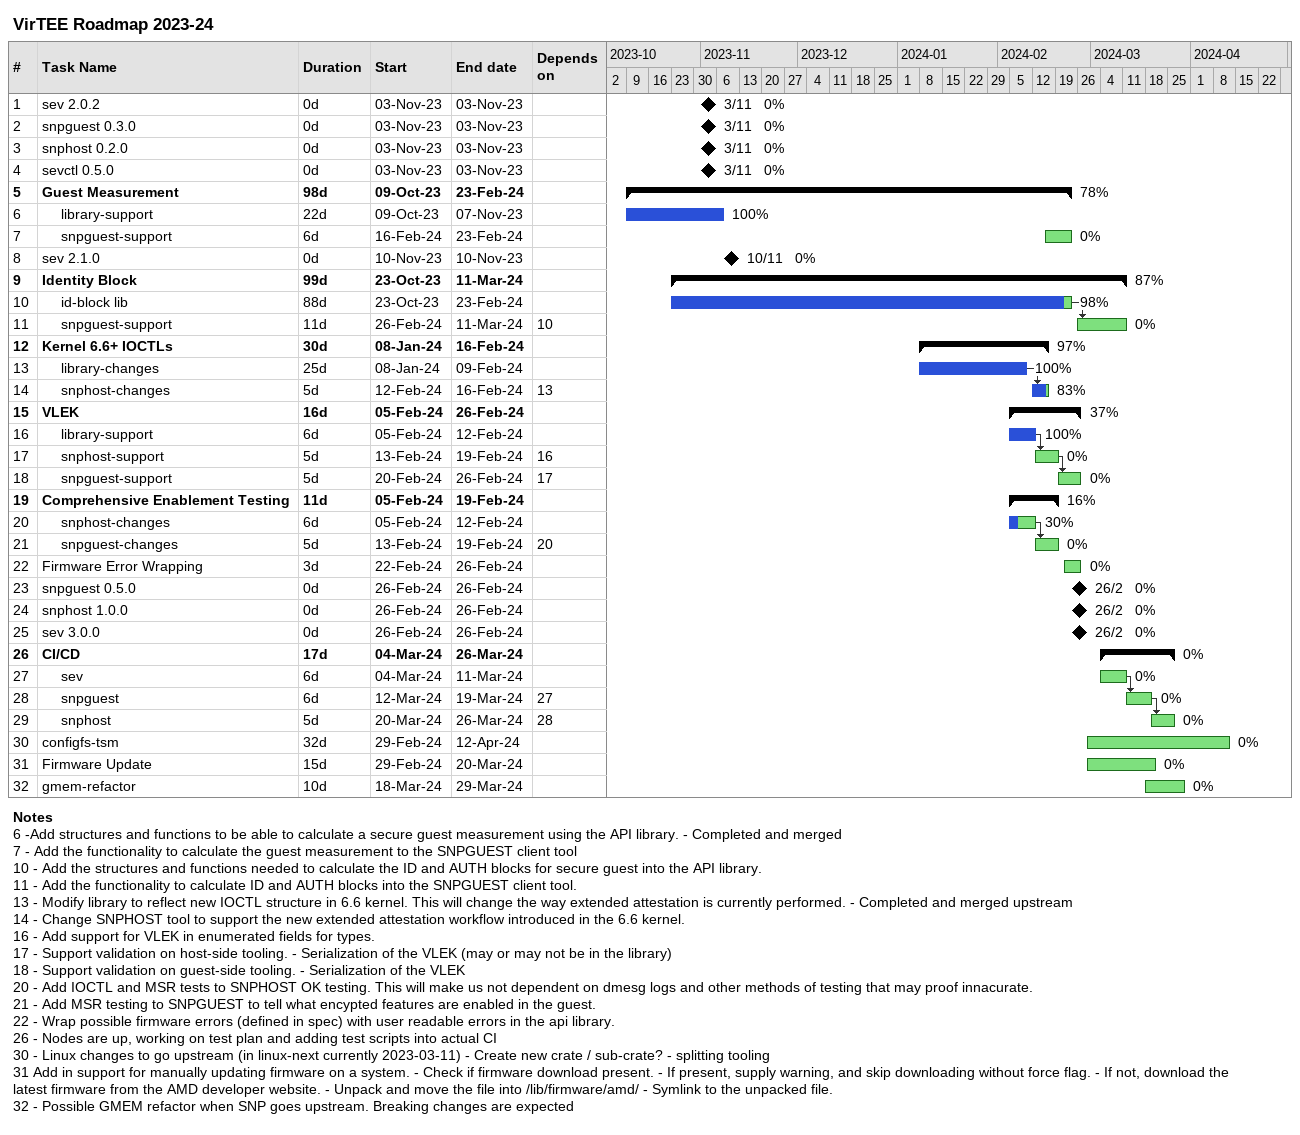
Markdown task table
VirTEE Roadmap 2023-24

| ID | Level | Task | Duration | Start | Finish | Predecessors | % complete |
|---|---|---|---|---|---|---|---|
| 1 | 1 | sev 2.0.2 | 0d | 2023-11-03 | 2023-11-03 |  | 0 |
| 2 | 1 | snpguest 0.3.0 | 0d | 2023-11-03 | 2023-11-03 |  | 0 |
| 3 | 1 | snphost 0.2.0 | 0d | 2023-11-03 | 2023-11-03 |  | 0 |
| 4 | 1 | sevctl 0.5.0 | 0d | 2023-11-03 | 2023-11-03 |  | 0 |
| 5 | 1 | **Guest Measurement** | 98d | 2023-10-09 | 2024-02-23 |  | 78 |
| 6 | 2 | library-support | 22d | 2023-10-09 | 2023-11-07 |  | 100 |
| 7 | 2 | snpguest-support | 6d | 2024-02-16 | 2024-02-23 |  | 0 |
| 8 | 1 | sev 2.1.0 | 0d | 2023-11-10 | 2023-11-10 |  | 0 |
| 9 | 1 | **Identity Block** | 99d | 2023-10-23 | 2024-03-11 |  | 87 |
| 10 | 2 | id-block lib | 88d | 2023-10-23 | 2024-02-23 |  | 98 |
| 11 | 2 | snpguest-support | 11d | 2024-02-26 | 2024-03-11 | 10 | 0 |
| 12 | 1 | **Kernel 6.6+ IOCTLs** | 30d | 2024-01-08 | 2024-02-16 |  | 97 |
| 13 | 2 | library-changes | 25d | 2024-01-08 | 2024-02-09 |  | 100 |
| 14 | 2 | snphost-changes | 5d | 2024-02-12 | 2024-02-16 | 13 | 83 |
| 15 | 1 | **VLEK** | 16d | 2024-02-05 | 2024-02-26 |  | 37 |
| 16 | 2 | library-support | 6d | 2024-02-05 | 2024-02-12 |  | 100 |
| 17 | 2 | snphost-support | 5d | 2024-02-13 | 2024-02-19 | 16 | 0 |
| 18 | 2 | snpguest-support | 5d | 2024-02-20 | 2024-02-26 | 17 | 0 |
| 19 | 1 | **Comprehensive Enablement Testing** | 11d | 2024-02-05 | 2024-02-19 |  | 16 |
| 20 | 2 | snphost-changes | 6d | 2024-02-05 | 2024-02-12 |  | 30 |
| 21 | 2 | snpguest-changes | 5d | 2024-02-13 | 2024-02-19 | 20 | 0 |
| 22 | 1 | Firmware Error Wrapping | 3d | 2024-02-22 | 2024-02-26 |  | 0 |
| 23 | 1 | snpguest 0.5.0 | 0d | 2024-02-26 | 2024-02-26 |  | 0 |
| 24 | 1 | snphost 1.0.0 | 0d | 2024-02-26 | 2024-02-26 |  | 0 |
| 25 | 1 | sev 3.0.0 | 0d | 2024-02-26 | 2024-02-26 |  | 0 |
| 26 | 1 | **CI/CD** | 17d | 2024-03-04 | 2024-03-26 |  | 0 |
| 27 | 2 | sev | 6d | 2024-03-04 | 2024-03-11 |  | 0 |
| 28 | 2 | snpguest | 6d | 2024-03-12 | 2024-03-19 | 27 | 0 |
| 29 | 2 | snphost | 5d | 2024-03-20 | 2024-03-26 | 28 | 0 |
| 30 | 1 | configfs-tsm | 32d | 2024-02-29 | 2024-04-12 |  | 0 |
| 31 | 1 | Firmware Update | 15d | 2024-02-29 | 2024-03-20 |  | 0 |
| 32 | 1 | gmem-refactor | 10d | 2024-03-18 | 2024-03-29 |  | 0 |

Notes
- 6: -Add structures and functions to be able to calculate a secure guest measurement using the API library. - Completed and merged
- 7: - Add the functionality to calculate the guest measurement to the SNPGUEST client tool
- 10: - Add the structures and functions needed to calculate the ID and AUTH blocks for secure guest into the API library.
- 11: - Add the functionality to calculate ID and AUTH blocks into the SNPGUEST client tool.
- 13: - Modify library to reflect new IOCTL structure in 6.6 kernel. This will change the way extended attestation is currently performed. - Completed and merged upstream
- 14: - Change SNPHOST tool to support the new extended attestation workflow introduced in the 6.6 kernel.
- 16: - Add support for VLEK in enumerated fields for types.
- 17: - Support validation on host-side tooling. - Serialization of the VLEK (may or may not be in the library)
- 18: - Support validation on guest-side tooling. - Serialization of the VLEK
- 20: - Add IOCTL and MSR tests to SNPHOST OK testing. This will make us not dependent on dmesg logs and other methods of testing that may proof innacurate.
- 21: - Add MSR testing to SNPGUEST to tell what encypted features are enabled in the guest.
- 22: - Wrap possible firmware errors (defined in spec) with user readable errors in the api library.
- 26: - Nodes are up, working on test plan and adding test scripts into actual CI
- 30: - Linux changes to go upstream (in linux-next currently 2023-03-11) - Create new crate / sub-crate? - splitting tooling
- 31: Add in support for manually updating firmware on a system. - Check if firmware download present. - If present, supply warning, and skip downloading without force flag. - If not, download the latest firmware from the AMD developer website. - Unpack and move the file into /lib/firmware/amd/ - Symlink to the unpacked file.
- 32: - Possible GMEM refactor when SNP goes upstream. Breaking changes are expected
